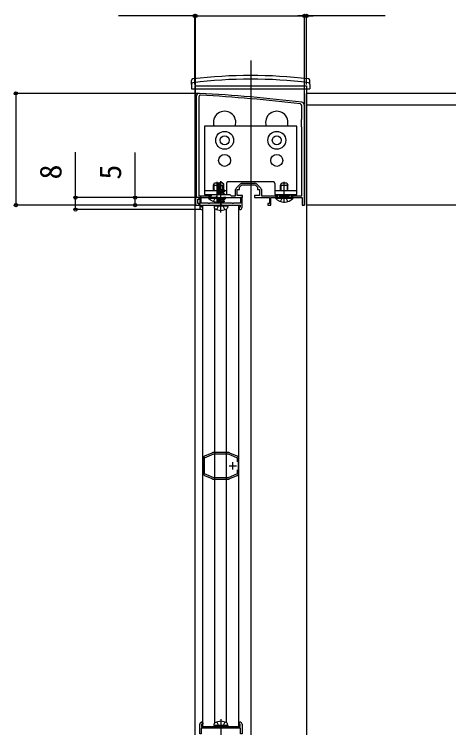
# Model space of a CAD drawing. Units: millimetres, scale not verified. Extents: x -875 to 875, y -1305 to 1298.
# Drawn here: x -563.6 to -267.5, y 489.3 to 968.2 of the extents above; entities that cross this region are included whole.
import ezdxf
from ezdxf.enums import TextEntityAlignment as Align

# ---------------------------------------------------------------- set-up
doc = ezdxf.new("R2010")
doc.units = ezdxf.units.MM
doc.header["$LTSCALE"] = 8
for name, color, linetype in [('0-2_YKK_11', 7, 'Continuous'), ('0-3_YKK_11E', 7, 'Continuous'), ('0-4_YKK_12', 2, 'Continuous'), ('0-5_YKK_13', 4, 'Continuous'), ('0-6_YKK_D', 6, 'Continuous')]:
    doc.layers.add(name, color=color, linetype=linetype)
doc.styles.add('ＭＳ ゴシック', font='')
doc.styles.get('ＭＳ ゴシック').set_extended_font_data('MS Gothic')

msp = doc.modelspace()

# ---------------------------------------------------------------- linework, layer by layer
at = {"layer": '0-2_YKK_11'}
for p, q in [((-414.761, 851.536), (-411.936, 854.361)), ((-410.876, 854.8), (-402.124, 854.8)), ((-401.064, 854.361), (-398.239, 851.536))]:
    msp.add_line(p, q, dxfattribs=at)
for points in [[(-441.5, 913.1), (-441.5, 845.6), (-442, 845.1), (-442, 840.1), (-439.5, 840.1), (-439.5, 841.1), (-440.5, 841.1), (-440.5, 844.1), (-439.5, 844.1), (-439.5, 845.1), (-427.958, 845.1), (-427.775, 845.22), (-427.225, 845.22), (-427.042, 845.1), (-421.958, 845.1), (-421.775, 845.22), (-421.225, 845.22), (-421.042, 845.1), (-410.5, 845.1), (-410.5, 846.6), (-414, 846.6), (-414, 850.6), (-412.5, 850.6), (-412.5, 852.1), (-411, 853.6), (-406.958, 853.6), (-406.775, 853.72), (-406.225, 853.72), (-406.042, 853.6), (-402, 853.6), (-400.5, 852.1), (-400.5, 850.6), (-399, 850.6), (-399, 846.6), (-402.5, 846.6), (-402.5, 845.1), (-400.958, 845.1), (-400.775, 845.22), (-400.225, 845.22), (-400.042, 845.1)], [(-439.7, 912.857), (-439.7, 846.3), (-431.4, 846.3), (-431.4, 847.1), (-419, 847.1), (-418.2, 846.3), (-415.2, 846.3), (-415.2, 850.476)], [(-400.042, 845.1), (-392.5, 845.1), (-392.5, 841.1), (-393.5, 841.1), (-393.5, 840.1), (-391.5, 840.1), (-391.5, 845.1), (-382.958, 845.1), (-382.775, 845.22), (-382.225, 845.22), (-382.042, 845.1), (-370.5, 845.1), (-370.5, 840.1), (-369, 840.1), (-369, 907.1)], [(-397.8, 850.476), (-397.8, 846.3), (-386.9, 846.3), (-386.9, 847.1), (-386, 847.1), (-386, 846.3), (-379, 846.3), (-379, 847.1), (-378.1, 847.1), (-378.1, 846.3), (-370.8, 846.3), (-370.8, 892.4), (-371, 892.6), (-371, 897.6), (-370.8, 897.8), (-370.8, 906.996)], [(-410.8, 838.6), (-410.8, 845.1), (-411.8, 845.1), (-411.8, 841.3), (-416.48, 841.3), (-416.74, 841.15), (-417.26, 841.15), (-417.52, 841.3), (-424.48, 841.3), (-424.74, 841.15), (-425, 841), (-425.26, 841.15), (-425.52, 841.3), (-432.48, 841.3), (-432.74, 841.15), (-433.26, 841.15), (-433.52, 841.3), (-438.2, 841.3), (-438.2, 845.1), (-439.2, 845.1), (-439.2, 838.6)], [(-438, 840.1), (-425, 840.1), (-412, 840.1), (-412, 838.6), (-412.8, 838.6), (-412.8, 837.6), (-412.3, 837.1)], [(-437.7, 837.1), (-437.2, 837.6), (-437.2, 838.6), (-438, 838.6), (-438, 840.1)], [(-410.8, 491.6), (-410.8, 485.1), (-411.8, 485.1), (-411.8, 488.9), (-416.48, 488.9), (-416.74, 489.05), (-417.26, 489.05), (-417.52, 488.9), (-424.48, 488.9), (-424.74, 489.05), (-425, 489.2), (-425.26, 489.05), (-425.52, 488.9), (-432.48, 488.9), (-432.74, 489.05), (-433.26, 489.05), (-433.52, 488.9), (-438.2, 488.9), (-438.2, 485.1), (-439.2, 485.1), (-439.2, 491.6)], [(-438, 490.1), (-425, 490.1), (-412, 490.1), (-412, 491.6), (-412.8, 491.6), (-412.8, 492.6), (-412.3, 493.1)], [(-437.7, 493.1), (-437.2, 492.6), (-437.2, 491.6), (-438, 491.6), (-438, 490.1)]]:
    msp.add_lwpolyline(points, dxfattribs=at)
for centre, radius, start, end in [((-439.5, 913.1), 2, 86.9684, 180.00001), ((-492.281, -83.499), 999.996, 83.01993, 86.96841), ((-438.7, 912.857), 1, 86.92182, 180.00002), ((-492.281, -83.504), 998.8, 83.06481, 86.92179), ((-371.8, 906.996), 1, 359.99998, 83.06477), ((-371, 907.1), 2, 0.00001, 83.01993), ((-410.876, 853.3), 1.5, 90.00002, 135.00001), ((-402.124, 853.3), 1.5, 44.99999, 89.99998), ((-413.7, 850.476), 1.5, 134.99999, 179.99998), ((-399.3, 850.476), 1.5, 0.00002, 45.00001), ((-437.7, 838.6), 1.5, 180.00001, 269.99999), ((-412.3, 838.6), 1.5, 270.00001, 359.99999), ((-437.7, 491.6), 1.5, 90.00001, 179.99999), ((-412.3, 491.6), 1.5, 0.00001, 89.99999)]:
    msp.add_arc(centre, radius, start, end, dxfattribs=at)
at = {"layer": '0-3_YKK_11E'}
for p, q in [((-416.993, 662.6), (-416.993, 667.6)), ((-419.493, 665.1), (-414.493, 665.1))]:
    msp.add_line(p, q, dxfattribs=at)
for points in [[(-430.293, 673.983), (-430.77, 673.783), (-430.872, 673.685), (-430.975, 673.588), (-435.918, 671.509), (-436.055, 671.503), (-436.211, 671.487)], [(-413.994, 662.51), (-413.993, 659.698), (-420.176, 657.1), (-429.812, 657.1), (-435.894, 659.656), (-435.894, 670.544), (-429.812, 673.1), (-420.175, 673.1), (-413.994, 670.502), (-413.994, 667.69)], [(-420.276, 674.1), (-420.794, 674.1), (-420.926, 674.05), (-421.058, 674), (-428.929, 674), (-429.061, 674.05), (-429.194, 674.1), (-429.712, 674.1)], [(-413.777, 671.488), (-413.932, 671.503), (-414.069, 671.509), (-419.012, 673.588), (-419.115, 673.685), (-419.218, 673.783), (-419.695, 673.983)], [(-436.986, 670.32), (-436.94, 670.171), (-436.894, 670.043)], [(-436.894, 670.043), (-436.894, 660.157), (-436.94, 660.029), (-436.986, 659.88)], [(-413.001, 659.88), (-413.047, 660.029), (-413.094, 660.157), (-413.094, 670.043), (-413.047, 670.171), (-413.001, 670.32)], [(-436.211, 658.712), (-436.055, 658.697), (-435.918, 658.691), (-430.975, 656.612), (-430.872, 656.515), (-430.77, 656.417), (-430.293, 656.217)], [(-429.712, 656.1), (-429.194, 656.1), (-429.061, 656.15), (-428.929, 656.2), (-421.058, 656.2), (-420.926, 656.15), (-420.794, 656.1), (-420.276, 656.1)], [(-419.695, 656.217), (-419.218, 656.417), (-419.115, 656.515), (-419.013, 656.612), (-414.069, 658.691), (-413.932, 658.697), (-413.777, 658.712)]]:
    msp.add_lwpolyline(points, dxfattribs=at)
for centre, start, end in [((-435.494, 670.17), 118.55562, 174.26075), ((-429.712, 672.6), 89.99994, 112.78745), ((-420.276, 672.6), 67.21227, 90), ((-414.494, 670.17), 5.73917, 61.44408), ((-435.494, 660.03), 185.73921, 241.44435), ((-429.712, 657.6), 247.21229, 270.00002), ((-420.276, 657.6), 269.99992, 292.78766), ((-414.494, 660.03), 298.55653, 354.26086)]:
    msp.add_arc(centre, 1.5, start, end, dxfattribs=at)
at = {"layer": '0-4_YKK_12'}
for p, q in [((-405, 937.1), (-405, 196.947)), ((-442.5, 920.1), (-442.5, 918.1)), ((-442.5, 920.1), (-367.5, 920.1)), ((-367.5, 920.1), (-367.5, 918.1)), ((-442.5, 918.1), (-442.5, 340.1)), ((-367.5, 918.1), (-367.5, 466.577)), ((-267.5, 915.1), (-367.5, 915.1)), ((-267.5, 907.1), (-367.5, 907.1)), ((-437, 490.1), (-437, 840.1)), ((-437, 840.1), (-413, 840.1)), ((-413, 490.1), (-413, 840.1)), ((-429.035, 492.467), (-429.035, 837.733)), ((-421.165, 492.6), (-421.165, 837.6)), ((-437, 490.1), (-413, 490.1))]:
    msp.add_line(p, q, dxfattribs=at)
msp.add_lwpolyline([(-267.5, 840.1), (-367.5, 840.1), (-367.5, 915.1)], dxfattribs=at)
for centre in [(-422.5, 895.6), (-387.5, 895.6)]:
    msp.add_arc(centre, 7.5, 340.52879, 199.47121, dxfattribs=at)
at = {"layer": '0-5_YKK_13'}
for p, q in [((-444.7, 921.1), (-444.653, 923.767)), ((-444.7, 921.1), (-444.648, 918.1)), ((-365.3, 921.1), (-365.352, 918.1)), ((-365.3, 921.1), (-365.347, 923.767)), ((-444.648, 918.1), (-365.352, 918.1)), ((-430, 853.4), (-429.2, 855.1)), ((-430, 850), (-430, 853.4)), ((-430, 853.4), (-427.001, 853.4)), ((-429.567, 850), (-429.567, 854.32)), ((-429.2, 855.1), (-425.8, 855.1)), ((-427.5, 841.6), (-427.5, 855.6)), ((-427.001, 854.171), (-425.177, 855.402)), ((-427.001, 850.318), (-427.001, 854.171)), ((-427.001, 854.171), (-426.648, 853.983)), ((-426.581, 848.799), (-425.177, 854.976)), ((-426.071, 848.92), (-425, 853.629)), ((-425.8, 855.1), (-425.758, 855.01)), ((-424.823, 855.402), (-425.177, 855.402)), ((-425.177, 854.976), (-425.177, 855.402)), ((-425, 835.156), (-425, 856.229)), ((-425, 853.629), (-425, 855.402)), ((-425, 853.629), (-424.823, 855.402)), ((-422.999, 854.171), (-424.823, 855.402)), ((-424.176, 853.165), (-422.999, 854.171)), ((-422.999, 850.728), (-422.999, 854.171)), ((-421.25, 854.6), (-421.25, 847.1)), ((-389.75, 855.6), (-420.25, 855.6)), ((-385, 853.4), (-384.2, 855.1)), ((-385, 850), (-385, 853.4)), ((-385, 853.4), (-380, 853.4)), ((-384.567, 850), (-384.567, 854.32)), ((-384.2, 855.1), (-380.8, 855.1)), ((-382.5, 841.6), (-382.5, 855.6)), ((-380.8, 855.1), (-380, 853.4)), ((-380.433, 850), (-380.433, 854.32)), ((-380, 850), (-380, 853.4)), ((-436, 850), (-427.354, 850)), ((-427.472, 848.398), (-422.528, 849.222)), ((-422.528, 849.104), (-427.472, 848.28)), ((-427.472, 848.28), (-427.472, 848.398)), ((-427.472, 848.28), (-426.824, 847.907)), ((-427.354, 850.114), (-426.648, 850.251)), ((-427.354, 849.86), (-427.354, 850.114)), ((-427.354, 849.86), (-426.648, 849.977)), ((-427.354, 849.86), (-426.824, 849.555)), ((-427.001, 850.811), (-426.648, 850.811)), ((-426.824, 849.555), (-426.644, 849.595)), ((-426.824, 848.772), (-426.824, 849.555)), ((-426.824, 847.907), (-423.176, 848.731)), ((-426.824, 847.124), (-426.824, 847.907)), ((-426.065, 848.943), (-423.176, 849.596)), ((-425.878, 849.768), (-423.176, 850.379)), ((-425.798, 850.117), (-422.764, 850.616)), ((-425.727, 850.43), (-423.766, 850.811)), ((-425.641, 850.811), (-422.999, 850.811)), ((-422.764, 850.616), (-423.176, 850.379)), ((-423.176, 849.596), (-423.176, 850.379)), ((-423.176, 850), (-421.25, 850)), ((-422.528, 849.222), (-423.176, 849.596)), ((-422.528, 849.104), (-423.176, 848.731)), ((-423.176, 847.948), (-423.176, 848.731)), ((-422.528, 847.574), (-423.176, 847.948)), ((-422.999, 850.728), (-422.764, 850.616)), ((-422.528, 849.104), (-422.528, 849.222)), ((-388.75, 850), (-374, 850)), ((-427.472, 845.1), (-433.4, 845.1)), ((-433.4, 844.852), (-433.4, 845.1)), ((-433.4, 844.852), (-427.242, 844.852)), ((-430, 842.517), (-428.645, 845.235)), ((-427.5, 845.844), (-428.645, 845.235)), ((-427.472, 845.102), (-427.234, 845.24)), ((-427.472, 845.102), (-427.176, 845.152)), ((-427.472, 844.985), (-427.472, 845.102)), ((-426.78, 845.1), (-427.472, 844.985)), ((-427.472, 844.985), (-426.824, 844.611)), ((-427.472, 843.455), (-422.528, 844.279)), ((-422.528, 844.161), (-427.472, 843.337)), ((-427.472, 843.337), (-427.472, 843.455)), ((-427.472, 843.337), (-426.824, 842.963)), ((-426.824, 844.611), (-424.659, 845.1)), ((-426.824, 843.828), (-426.824, 844.611)), ((-426.824, 842.963), (-423.176, 843.787)), ((-426.824, 842.18), (-423.176, 843.004)), ((-426.824, 842.18), (-426.824, 842.963)), ((-425.374, 847.1), (-422.528, 847.574)), ((-422.528, 847.457), (-424.667, 847.1)), ((-422.528, 847.457), (-423.176, 847.083)), ((-423.176, 844.652), (-423.176, 845.1)), ((-421.6, 845.1), (-423.176, 845.1)), ((-423.176, 844.852), (-421.6, 844.852)), ((-422.528, 844.279), (-423.176, 844.652)), ((-422.528, 844.161), (-423.176, 843.787)), ((-423.176, 843.004), (-423.176, 843.787)), ((-422.528, 842.631), (-423.176, 843.004)), ((-422.528, 847.457), (-422.528, 847.574)), ((-422.528, 844.161), (-422.528, 844.279)), ((-421.6, 844.852), (-421.6, 845.1)), ((-376.6, 845.1), (-388.4, 845.1)), ((-388.4, 844.852), (-388.4, 845.1)), ((-388.4, 844.852), (-376.6, 844.852)), ((-385, 846.3), (-385, 847.1)), ((-385, 842.517), (-383.645, 845.235)), ((-384.567, 846.3), (-384.567, 847.1)), ((-382.5, 845.844), (-383.645, 845.235)), ((-382.5, 845.844), (-381.355, 845.235)), ((-380, 842.517), (-381.355, 845.235)), ((-380.433, 846.3), (-380.433, 847.1)), ((-380, 846.3), (-380, 847.1)), ((-376.6, 844.852), (-376.6, 845.1)), ((-429.604, 839.511), (-429.501, 840.1)), ((-429.604, 839.511), (-429.402, 838.364)), ((-429.604, 839.511), (-420.396, 839.511)), ((-429.501, 840.1), (-420.499, 840.1)), ((-427.472, 841.807), (-422.528, 842.631)), ((-422.528, 842.513), (-427.472, 841.689)), ((-427.472, 841.807), (-426.824, 842.18)), ((-427.472, 841.689), (-427.472, 841.807)), ((-427.472, 841.689), (-426.824, 841.315)), ((-426.824, 841.315), (-423.176, 842.139)), ((-426.824, 841.3), (-426.824, 841.315)), ((-423.176, 841.357), (-423.363, 841.3)), ((-422.528, 842.513), (-423.176, 842.139)), ((-423.176, 841.357), (-423.176, 842.139)), ((-423.078, 841.3), (-423.176, 841.357)), ((-422.528, 842.513), (-422.528, 842.631)), ((-420.396, 839.511), (-420.598, 838.364)), ((-420.396, 839.511), (-420.499, 840.1)), ((-425, 495.044), (-425, 473.971)), ((-429.604, 490.689), (-429.402, 491.836)), ((-420.396, 490.689), (-429.604, 490.689)), ((-429.604, 490.689), (-429.501, 490.1)), ((-420.499, 490.1), (-429.501, 490.1)), ((-420.396, 490.689), (-420.598, 491.836)), ((-420.396, 490.689), (-420.499, 490.1))]:
    msp.add_line(p, q, dxfattribs=at)
for points in [[(-374, 847.1), (-374, 893.1), (-436, 893.1), (-436, 847.1), (-421.25, 847.1)], [(-426.648, 848.985), (-426.648, 853.983), (-425.177, 854.976)], [(-425, 853.755), (-424.176, 853.165), (-423.941, 850.811)], [(-388.75, 854.6), (-388.75, 847.1), (-374, 847.1)], [(-427.472, 848.398), (-426.824, 848.772), (-426.599, 848.823)], [(-427.354, 850.114), (-426.824, 850.42), (-426.648, 850.46)], [(-426.866, 847.1), (-426.824, 847.124), (-423.176, 847.948)], [(-427.472, 843.455), (-426.824, 843.828), (-423.176, 844.652)], [(-427.707, 837.064), (-426.348, 839.791), (-425, 840.507)], [(-422.293, 837.064), (-423.652, 839.791), (-425, 840.507)], [(-427.707, 493.136), (-426.348, 490.409), (-425, 489.693)], [(-422.293, 493.136), (-423.652, 490.409), (-425, 489.693)]]:
    msp.add_lwpolyline(points, dxfattribs=at)
for centre, radius in [((-422.5, 883.6), 6), ((-422.5, 883.6), 3), ((-387.5, 883.6), 6), ((-387.5, 883.6), 3), ((-422.5, 870.1), 4), ((-387.5, 870.1), 4)]:
    msp.add_circle(centre, radius, dxfattribs=at)
for centre, radius, start, end in [((-443.654, 923.749), 1, 96.9597, 179), ((-405, 607.1), 317.528, 82.97773, 97.02227), ((-405, 607.1), 320, 83.0403, 96.9597), ((-366.346, 923.749), 1, 1, 83.0403), ((-443.697, 921.253), 1, 97.02227, 179), ((-366.303, 921.253), 1, 1, 82.97773), ((-420.25, 854.6), 1, 90, 180), ((-389.75, 854.6), 1, 0, 90), ((-426.356, 848.985), 0.292, 180, 347.19096), ((-427.5, 849.8), 7.7, 219.98312, 274.26907), ((-427.5, 849.8), 7.7, 304.16749, 320.01688), ((-382.5, 849.8), 7.7, 219.98312, 320.01688), ((-428.359, 838.548), 1.059, 190, 239.36409), ((-421.641, 838.548), 1.059, 300.63591, 350), ((-425, 844.22), 7.651, 239.36409, 300.63591), ((-425, 485.98), 7.651, 59.36409, 120.63591), ((-428.359, 491.652), 1.059, 120.63591, 170), ((-421.641, 491.652), 1.059, 10, 59.36409)]:
    msp.add_arc(centre, radius, start, end, dxfattribs=at)
at = {"layer": '0-6_YKK_D'}
for p, q in [((-442.5, 921.1), (-442.5, 968.1)), ((-442, 845.976), (-442, 968.1)), ((-442, 845.976), (-442, 968.1)), ((-369, 908.1), (-369, 968.1)), ((-369, 908.1), (-369, 968.1)), ((-367.5, 921.1), (-367.5, 968.1)), ((-442.5, 967.1), (-493.6, 967.1)), ((-442, 967.1), (-442.5, 967.1)), ((-442, 967.1), (-369, 967.1)), ((-442, 967.1), (-437.7, 967.1)), ((-369, 967.1), (-373.3, 967.1)), ((-369, 967.1), (-367.5, 967.1)), ((-369, 967.1), (-367.5, 967.1)), ((-367.5, 967.1), (-363.2, 967.1)), ((-314.782, 967.1), (-367.5, 967.1)), ((-440.5, 915.1), (-563.5, 915.1)), ((-562.5, 915.1), (-562.5, 840.1)), ((-522.5, 845.1), (-522.5, 875.518)), ((-482.5, 845.1), (-482.5, 875.291)), ((-439.9, 845.1), (-523.5, 845.1)), ((-522.5, 837.1), (-522.5, 845.1)), ((-439.9, 845.1), (-483.5, 845.1)), ((-482.5, 840.1), (-482.5, 845.1)), ((-442.7, 840.1), (-563.5, 840.1)), ((-442.7, 840.1), (-483.5, 840.1)), ((-438.7, 837.1), (-523.5, 837.1))]:
    msp.add_line(p, q, dxfattribs=at)
for centre in [(-442.5, 967.1), (-442, 967.1), (-442, 967.1), (-369, 967.1), (-369, 967.1), (-367.5, 967.1), (-562.5, 915.1), (-522.5, 845.1), (-482.5, 845.1), (-562.5, 840.1), (-522.5, 837.1), (-482.5, 840.1)]:
    msp.add_circle(centre, 1.075, dxfattribs=at)

# ---------------------------------------------------------------- texts
at = {"layer": '0-6_YKK_D', "style": 'ＭＳ ゴシック'}
for s, p in [('8', (-527.5, 857.336)), ('5', (-487.5, 857.223))]:
    msp.add_text(s, height=14.66, rotation=90, dxfattribs=at).set_placement(p, align=Align.BOTTOM_LEFT)

doc.saveas('drawing.dxf')
